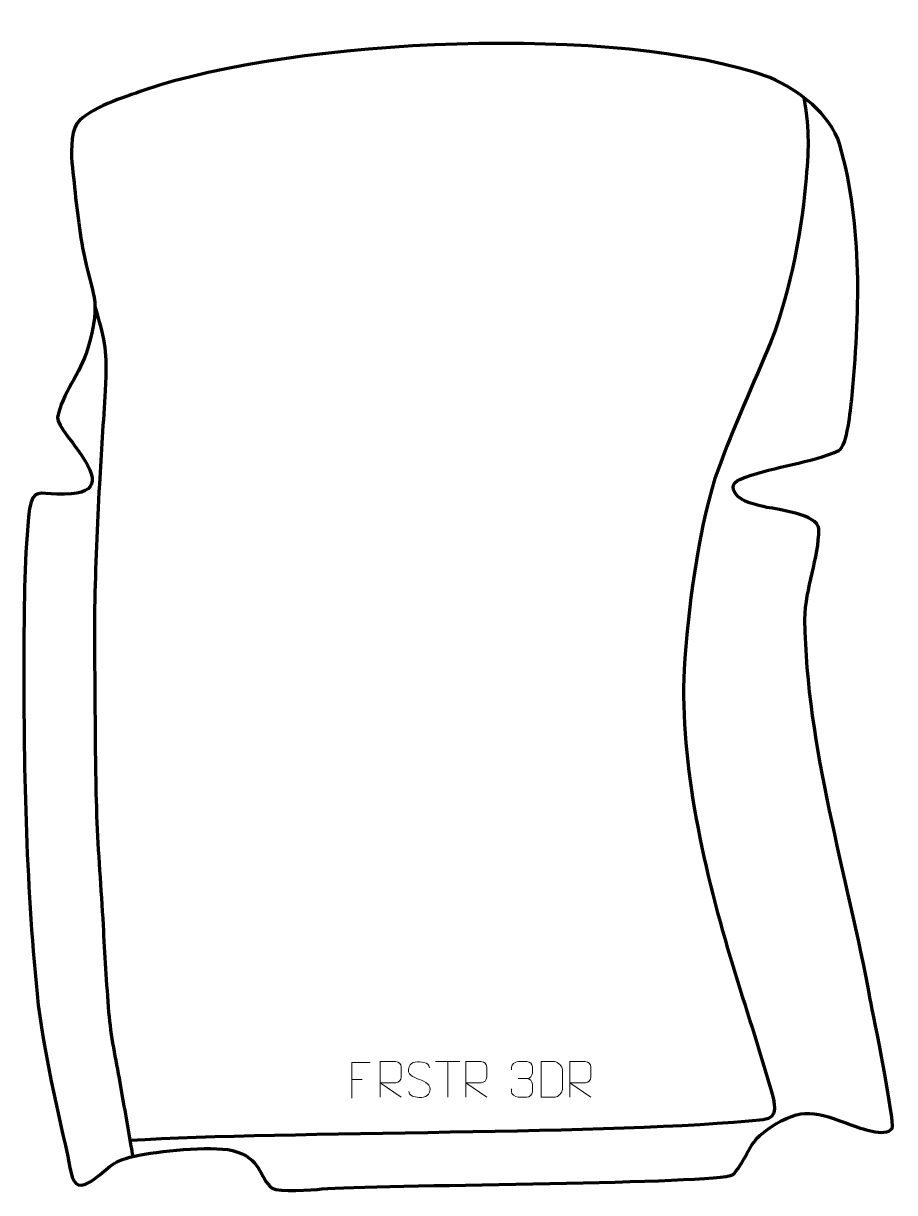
# Model space of a CAD drawing. Header units: millimetres. Extents: x -543 to 68, y 48 to 868.
import ezdxf

# ---------------------------------------------------------------- set-up
doc = ezdxf.new("R2010")
doc.units = ezdxf.units.MM
doc.header["$MEASUREMENT"] = 0
doc.layers.add('layer 2', color=7, linetype='Continuous')
doc.layers.add('layer 3', color=7, linetype='Continuous')

msp = doc.modelspace()

# ---------------------------------------------------------------- linework, layer by layer
at = {"layer": 'layer 2', "color": 142, "lineweight": 158}
for points, knots in [([(4.7375, 816.0762), (8.8931, 790.5182), (8.0286, 780.4219), (5.9064, 754.8112), (5.9064, 754.8112), (2.9661, 719.3285), (-6.8428, 671.8429), (-20.7145, 639.0843), (-20.7145, 639.0843), (-33.1246, 609.8258), (-47.253, 578.7391), (-57.6317, 548.8688), (-57.6317, 548.8688), (-69.8769, 508.9976), (-76.6687, 456.5669), (-79.2605, 414.7972), (-79.2605, 414.7972), (-82.5627, 348.5815), (-64.5339, 270.7905), (-45.153, 206.9962), (-45.153, 206.9962), (-36.3232, 178.1523), (-26.7573, 149.1754), (-18.5209, 120.2002), (-18.5209, 120.2002), (-16.0708, 111.5806), (-12.2083, 99.9888), (-23.7549, 98.8146), (-23.7549, 98.8146), (-127.2133, 88.2938), (-357.5949, 90.9426), (-467.8478, 84.3255)], [0, 0, 0, 0, 0.11111111, 0.11111111, 0.11111111, 0.11111111, 0.22222222, 0.22222222, 0.22222222, 0.22222222, 0.33333333, 0.33333333, 0.33333333, 0.33333333, 0.44444444, 0.44444444, 0.44444444, 0.44444444, 0.55555556, 0.55555556, 0.55555556, 0.55555556, 0.66666667, 0.66666667, 0.66666667, 0.66666667, 0.77777778, 0.77777778, 0.77777778, 0.77777778, 1, 1, 1, 1]), ([(-492.377, 669.5915), (-484.8943, 641.9294), (-483.772, 640.0551), (-485.2932, 610.5522), (-485.2932, 610.5522), (-486.4244, 588.6121), (-488.1255, 566.7099), (-489.2972, 544.7709), (-489.2972, 544.7709), (-490.8206, 515.8747), (-492.0914, 487.0068), (-492.6566, 458.0734), (-492.6566, 458.0734), (-493.062, 435.4796), (-492.4266, 412.8492), (-492.3639, 390.2495), (-492.3639, 390.2495), (-492.3105, 364.6525), (-492.0752, 339.0912), (-491.2516, 313.5052), (-491.2516, 313.5052), (-491.2516, 313.5052), (-491.2023, 312), (-491.2023, 312), (-491.2023, 312), (-490.3324, 286.7364), (-488.075, 260.9205), (-486.6971, 235.5503), (-486.6971, 235.5503), (-485.587, 215.1121), (-484.3684, 194.7), (-482.7928, 174.2913), (-482.7928, 174.2913), (-481.4616, 157.6741), (-477.8062, 141.4851), (-474.9285, 125.0989), (-474.9285, 125.0989), (-472.3465, 110.23), (-469.7643, 95.3612), (-467.1822, 80.4924), (-467.1822, 80.4924), (-466.7519, 78.0143), (-466.3215, 75.5361), (-465.8912, 73.058)], [0, 0, 0, 0, 0.08333333, 0.08333333, 0.08333333, 0.08333333, 0.16666667, 0.16666667, 0.16666667, 0.16666667, 0.25, 0.25, 0.25, 0.25, 0.33333333, 0.33333333, 0.33333333, 0.33333333, 0.41666667, 0.41666667, 0.41666667, 0.41666667, 0.5, 0.5, 0.5, 0.5, 0.58333333, 0.58333333, 0.58333333, 0.58333333, 0.66666667, 0.66666667, 0.66666667, 0.66666667, 0.75, 0.75, 0.75, 0.75, 0.83333333, 0.83333333, 0.83333333, 0.83333333, 1, 1, 1, 1])]:
    msp.add_open_spline(points, degree=3, knots=knots, dxfattribs=at)
at = {"layer": 'layer 2', "color": 250, "lineweight": 9}
for points, knots in [([(-292.3281, 114.7681), (-292.3281, 114.7681), (-292.3281, 139.7216), (-292.3281, 139.7216), (-292.3281, 139.7216), (-288.7333, 139.7216), (-285.1378, 139.7216), (-281.5426, 139.7216), (-281.5426, 139.7216), (-279.2173, 139.6839), (-277.66, 138.1939), (-277.6641, 135.8275), (-277.6641, 135.8275), (-277.6645, 133.792), (-277.6645, 130.7326), (-277.6641, 128.6966), (-277.6641, 128.6966), (-277.6706, 126.8211), (-279.4829, 124.8793), (-281.4924, 124.8602), (-281.4924, 124.8602), (-281.4924, 124.8602), (-292.3281, 124.8602), (-292.3281, 124.8602), (-292.3281, 124.8602), (-292.3281, 124.8602), (-277.6734, 114.7681), (-277.6734, 114.7681)], [0, 0, 0, 0, 0.125, 0.125, 0.125, 0.125, 0.25, 0.25, 0.25, 0.25, 0.375, 0.375, 0.375, 0.375, 0.5, 0.5, 0.5, 0.5, 0.625, 0.625, 0.625, 0.625, 0.75, 0.75, 0.75, 0.75, 1, 1, 1, 1]), ([(-264.996, 127.2448), (-269.2443, 128.7152), (-274.1524, 130.511), (-272.1473, 136.0313), (-272.1473, 136.0313), (-270.6438, 140.1712), (-265.4302, 139.7827), (-261.8266, 139.1816), (-261.8266, 139.1816), (-258.966, 138.7044), (-258.1013, 137.4912), (-257.7907, 135.4071)], [0, 0, 0, 0, 0.25, 0.25, 0.25, 0.25, 0.5, 0.5, 0.5, 0.5, 1, 1, 1, 1]), ([(-232.3281, 114.768), (-232.3281, 114.768), (-232.3281, 139.7215), (-232.3281, 139.7215), (-232.3281, 139.7215), (-228.7333, 139.7215), (-225.1378, 139.7215), (-221.5426, 139.7215), (-221.5426, 139.7215), (-219.2173, 139.6838), (-217.66, 138.1938), (-217.6641, 135.8274), (-217.6641, 135.8274), (-217.6645, 133.7919), (-217.6645, 130.7325), (-217.6641, 128.6965), (-217.6641, 128.6965), (-217.6706, 126.821), (-219.4829, 124.8792), (-221.4924, 124.8601), (-221.4924, 124.8601), (-221.4924, 124.8601), (-232.3281, 124.8601), (-232.3281, 124.8601), (-232.3281, 124.8601), (-232.3281, 124.8601), (-217.6734, 114.768), (-217.6734, 114.768)], [0, 0, 0, 0, 0.125, 0.125, 0.125, 0.125, 0.25, 0.25, 0.25, 0.25, 0.375, 0.375, 0.375, 0.375, 0.5, 0.5, 0.5, 0.5, 0.625, 0.625, 0.625, 0.625, 0.75, 0.75, 0.75, 0.75, 1, 1, 1, 1]), ([(-200.3606, 134.0372), (-200.3606, 134.0372), (-200.3606, 135.8944), (-200.3606, 135.8944), (-200.3606, 135.8944), (-200.3749, 137.6363), (-197.7104, 139.7544), (-195.6513, 139.7317), (-195.6513, 139.7317), (-193.5872, 139.7317), (-191.5232, 139.7317), (-189.4595, 139.7317), (-189.4595, 139.7317), (-187.265, 139.7405), (-185.6667, 137.8937), (-185.6223, 135.9816), (-185.6223, 135.9816), (-185.6227, 134.5465), (-185.6227, 133.1114), (-185.6223, 131.6759), (-185.6223, 131.6759), (-185.6709, 130.0224), (-187.2735, 127.7924), (-189.4718, 127.8024), (-189.4718, 127.8024), (-187.2681, 127.7912), (-185.6601, 125.988), (-185.6061, 123.9285), (-185.6061, 123.9285), (-185.6065, 122.1438), (-185.6065, 120.3591), (-185.6061, 118.574), (-185.6061, 118.574), (-185.596, 116.5126), (-187.6509, 114.7495), (-189.4718, 114.7576), (-189.4718, 114.7576), (-191.5371, 114.7579), (-193.6023, 114.7579), (-195.6679, 114.7576), (-195.6679, 114.7576), (-197.8365, 114.7691), (-200.3675, 117.1693), (-200.3861, 118.6311), (-200.3861, 118.6311), (-200.3861, 118.6311), (-200.3861, 120.5397), (-200.3861, 120.5397)], [0, 0, 0, 0, 0.07692308, 0.07692308, 0.07692308, 0.07692308, 0.15384615, 0.15384615, 0.15384615, 0.15384615, 0.23076923, 0.23076923, 0.23076923, 0.23076923, 0.30769231, 0.30769231, 0.30769231, 0.30769231, 0.38461538, 0.38461538, 0.38461538, 0.38461538, 0.46153846, 0.46153846, 0.46153846, 0.46153846, 0.53846154, 0.53846154, 0.53846154, 0.53846154, 0.61538462, 0.61538462, 0.61538462, 0.61538462, 0.69230769, 0.69230769, 0.69230769, 0.69230769, 0.76923077, 0.76923077, 0.76923077, 0.76923077, 0.84615385, 0.84615385, 0.84615385, 0.84615385, 1, 1, 1, 1]), ([(-179.3883, 114.7961), (-177.0565, 114.7965), (-172.1063, 114.7725), (-169.7748, 114.7722), (-169.7748, 114.7722), (-167.8498, 114.6668), (-164.5312, 118.2084), (-164.5424, 120.2257), (-164.5424, 120.2257), (-164.5428, 125.9958), (-164.5428, 128.1655), (-164.5424, 133.9348), (-164.5424, 133.9348), (-164.5467, 136.0729), (-167.9212, 139.733), (-170.0736, 139.7195), (-170.0736, 139.7195), (-172.3993, 139.7195), (-177.1236, 139.7195), (-179.4497, 139.7195), (-179.4497, 139.7195), (-179.4493, 133.9726), (-179.388, 120.5434), (-179.3883, 114.7961)], [0, 0, 0, 0, 0.14285714, 0.14285714, 0.14285714, 0.14285714, 0.28571429, 0.28571429, 0.28571429, 0.28571429, 0.42857143, 0.42857143, 0.42857143, 0.42857143, 0.57142857, 0.57142857, 0.57142857, 0.57142857, 0.71428571, 0.71428571, 0.71428571, 0.71428571, 1, 1, 1, 1]), ([(-159.3281, 114.768), (-159.3281, 114.768), (-159.3281, 139.7215), (-159.3281, 139.7215), (-159.3281, 139.7215), (-155.7333, 139.7215), (-152.1378, 139.7215), (-148.5426, 139.7215), (-148.5426, 139.7215), (-146.2173, 139.6838), (-144.66, 138.1938), (-144.6641, 135.8274), (-144.6641, 135.8274), (-144.6645, 133.7919), (-144.6645, 130.7325), (-144.6641, 128.6965), (-144.6641, 128.6965), (-144.6706, 126.821), (-146.4829, 124.8792), (-148.4924, 124.8601), (-148.4924, 124.8601), (-148.4924, 124.8601), (-159.3281, 124.8601), (-159.3281, 124.8601), (-159.3281, 124.8601), (-159.3281, 124.8601), (-144.6734, 114.768), (-144.6734, 114.768)], [0, 0, 0, 0, 0.125, 0.125, 0.125, 0.125, 0.25, 0.25, 0.25, 0.25, 0.375, 0.375, 0.375, 0.375, 0.5, 0.5, 0.5, 0.5, 0.625, 0.625, 0.625, 0.625, 0.75, 0.75, 0.75, 0.75, 1, 1, 1, 1]), ([(-299.2902, 139.1245), (-299.2902, 139.1245), (-312.1642, 139.1245), (-312.1642, 139.1245), (-312.1642, 139.1245), (-312.1642, 139.1245), (-312.1642, 114.1709), (-312.1642, 114.1709)], [0, 0, 0, 0, 0.33333333, 0.33333333, 0.33333333, 0.33333333, 1, 1, 1, 1]), ([(-264.996, 127.2447), (-260.9774, 125.598), (-255.9479, 123.7097), (-257.7819, 118.3494), (-257.7819, 118.3494), (-259.2417, 114.083), (-264.1525, 114.3397), (-267.8786, 114.8944), (-267.8786, 114.8944), (-270.6286, 115.3042), (-271.8495, 116.5177), (-272.2275, 118.6299)], [0, 0, 0, 0, 0.25, 0.25, 0.25, 0.25, 0.5, 0.5, 0.5, 0.5, 1, 1, 1, 1])]:
    msp.add_open_spline(points, degree=3, knots=knots, dxfattribs=at)
for points in [[(-253.4896, 139.698), (-253.4896, 139.698), (-236.5024, 139.698), (-236.5024, 139.698)], [(-244.9958, 114.768), (-244.9958, 114.768), (-244.9958, 139.7215), (-244.9958, 139.7215)], [(-312.1642, 127.2448), (-312.1642, 127.2448), (-304.9961, 127.2448), (-304.9961, 127.2448)], [(-195.6509, 127.792), (-195.6509, 127.792), (-189.4545, 127.792), (-189.4545, 127.792)]]:
    msp.add_open_spline(points, degree=3, dxfattribs=at)
at = {"layer": 'layer 3', "color": 242, "lineweight": 158}
msp.add_open_spline([(-508.222, 767.0236), (-509.0348, 775.1378), (-509.7443, 790.9711), (-505.0644, 797.8308), (-505.0644, 797.8308), (-496.0834, 808.9453), (-471.686, 816.3465), (-457.9807, 821.1402), (-457.9807, 821.1402), (-352.0615, 857.6504), (-125.1447, 868.0867), (-19.1503, 830.1857), (-19.1503, 830.1857), (1.6166, 820.5273), (22.5927, 805.541), (29.9676, 782.8576), (29.9676, 782.8576), (46.2454, 725.7853), (43.9855, 663.0248), (38.2877, 604.4638), (38.2877, 604.4638), (37.5265, 597.1624), (35.2998, 572.1368), (29.3046, 568.3396), (29.3046, 568.3396), (9.3069, 559.759), (-15.7219, 557.2554), (-36.1563, 549.8164), (-36.1563, 549.8164), (-41.5199, 547.8639), (-47.6556, 545.244), (-43.4464, 538.3922), (-43.4464, 538.3922), (-39.5769, 532.0933), (-27.9148, 530.25), (-21.1658, 528.5577), (-21.1658, 528.5577), (-13.3464, 526.9934), (14.5793, 523.4643), (15.2248, 513.6781), (15.2248, 513.6781), (15.4179, 492.4127), (5.7215, 472.7196), (5.4412, 449.8209), (5.4412, 449.8209), (6.7285, 359.0428), (35.1438, 272.1624), (51.2873, 183.4475), (51.2873, 183.4475), (53.7038, 171.0092), (68.3542, 98.9454), (66.6842, 92.8257), (66.6842, 92.8257), (61.5466, 86.2566), (44.0398, 93.1337), (37.7318, 95.4347), (37.7318, 95.4347), (13.6236, 104.2539), (3.7739, 108.4462), (-19.2068, 93.3434), (-19.2068, 93.3434), (-34.182, 82.748), (-32.3002, 77.6214), (-41.4508, 64.6364), (-41.4508, 64.6364), (-43.1884, 62.3925), (-44.6633, 60.2123), (-46.6871, 59.7527), (-46.6871, 59.7527), (-73.1725, 53.7378), (-294.2311, 53.4575), (-333.3503, 50.3627), (-333.3503, 50.3627), (-340.0931, 49.8293), (-363.3791, 47.8036), (-368.0798, 50.9666), (-368.0798, 50.9666), (-377.8479, 58.3473), (-374.9507, 71.9828), (-396.0029, 77.3629), (-396.0029, 77.3629), (-412.5213, 80.9393), (-447.7871, 77.0232), (-464.6494, 73.3374), (-464.6494, 73.3374), (-483.0547, 69.3144), (-481.6598, 64.5914), (-495.3199, 55.6116), (-495.3199, 55.6116), (-505.925, 49.3684), (-507.9339, 55.4669), (-509.8756, 65.2834), (-509.8756, 65.2834), (-518.4293, 107.0052), (-528.546, 144.5162), (-532.998, 187.3285), (-532.998, 187.3285), (-540.8553, 266.4745), (-542.555, 349.3454), (-542.2203, 428.9176), (-542.2203, 428.9176), (-542.0629, 461.6951), (-541.9635, 495.2171), (-538.2284, 527.7947), (-538.2284, 527.7947), (-535.7179, 541.3836), (-531.3973, 538.3813), (-518.8328, 537.7284), (-518.8328, 537.7284), (-489.2239, 537.118), (-488.8176, 547.1444), (-504.6358, 569.2096), (-504.6358, 569.2096), (-508.141, 574.0526), (-518.1467, 585.824), (-518.6702, 591.5405), (-518.6702, 591.5405), (-515.6511, 608.0832), (-502.431, 622.6628), (-497.4922, 639.6121), (-497.4922, 639.6121), (-487.1829, 676.9437), (-494.5148, 674.8286), (-501.0461, 710.5105), (-501.0461, 710.5105), (-504.4351, 729.0255), (-506.1046, 748.2985), (-508.222, 767.0236)], degree=3, knots=[0, 0, 0, 0, 0.03030303, 0.03030303, 0.03030303, 0.03030303, 0.06060606, 0.06060606, 0.06060606, 0.06060606, 0.09090909, 0.09090909, 0.09090909, 0.09090909, 0.12121212, 0.12121212, 0.12121212, 0.12121212, 0.15151515, 0.15151515, 0.15151515, 0.15151515, 0.18181818, 0.18181818, 0.18181818, 0.18181818, 0.21212121, 0.21212121, 0.21212121, 0.21212121, 0.24242424, 0.24242424, 0.24242424, 0.24242424, 0.27272727, 0.27272727, 0.27272727, 0.27272727, 0.3030303, 0.3030303, 0.3030303, 0.3030303, 0.33333333, 0.33333333, 0.33333333, 0.33333333, 0.36363636, 0.36363636, 0.36363636, 0.36363636, 0.39393939, 0.39393939, 0.39393939, 0.39393939, 0.42424242, 0.42424242, 0.42424242, 0.42424242, 0.45454545, 0.45454545, 0.45454545, 0.45454545, 0.48484848, 0.48484848, 0.48484848, 0.48484848, 0.51515152, 0.51515152, 0.51515152, 0.51515152, 0.54545455, 0.54545455, 0.54545455, 0.54545455, 0.57575758, 0.57575758, 0.57575758, 0.57575758, 0.60606061, 0.60606061, 0.60606061, 0.60606061, 0.63636364, 0.63636364, 0.63636364, 0.63636364, 0.66666667, 0.66666667, 0.66666667, 0.66666667, 0.6969697, 0.6969697, 0.6969697, 0.6969697, 0.72727273, 0.72727273, 0.72727273, 0.72727273, 0.75757576, 0.75757576, 0.75757576, 0.75757576, 0.78787879, 0.78787879, 0.78787879, 0.78787879, 0.81818182, 0.81818182, 0.81818182, 0.81818182, 0.84848485, 0.84848485, 0.84848485, 0.84848485, 0.87878788, 0.87878788, 0.87878788, 0.87878788, 0.90909091, 0.90909091, 0.90909091, 0.90909091, 0.93939394, 0.93939394, 0.93939394, 0.93939394, 1, 1, 1, 1], dxfattribs=at)

doc.saveas('drawing.dxf')
